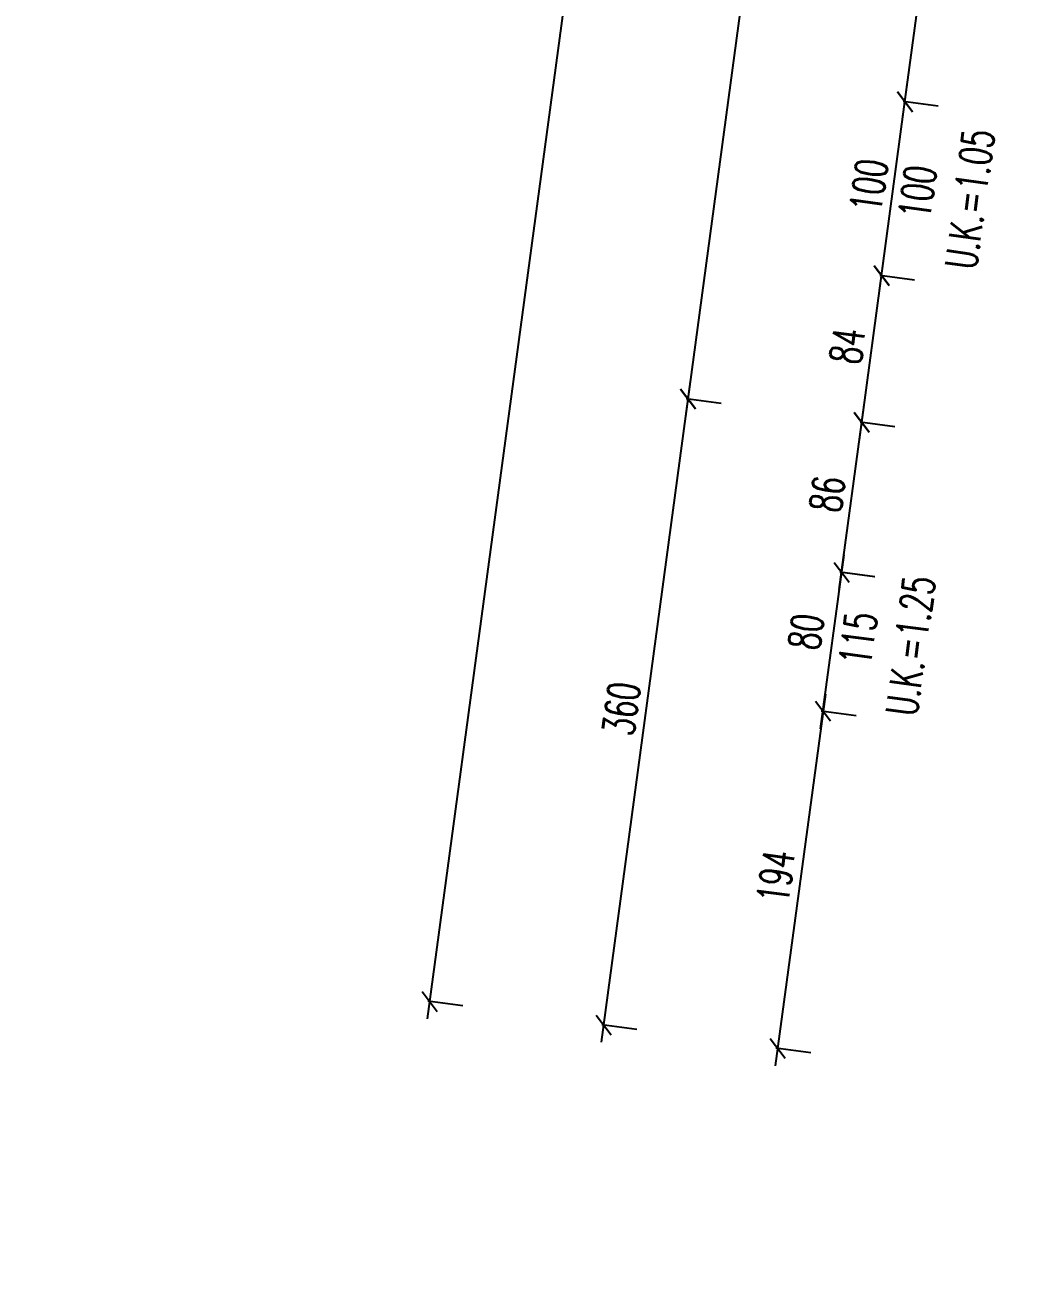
# Model space of a CAD drawing. Header units: metres. Extents: x 22161 to 254982, y -319656 to -11038.
# Drawn here: x 46940 to 47507, y -26113 to -25405 of the extents above; entities that cross this region are included whole.
import ezdxf

# ---------------------------------------------------------------- set-up
doc = ezdxf.new("R2010")
doc.units = ezdxf.units.M
doc.layers.add('H_Dim_100', color=151, linetype='Continuous')
doc.layers.add('j', color=4, linetype='Continuous')
doc.styles.add('ITALIC', font='italic.shx')
doc.styles.add('txt', font='txt.shx', dxfattribs={"width": 0.65})
doc.dimstyles.new('dim-a-100', dxfattribs={"dimtxt": 40, "dimasz": 1, "dimexe": 10, "dimexo": 0, "dimgap": 6, "dimtad": 0, "dimdec": 0, "dimrnd": 5, "dimzin": 0, "dimdsep": 46, "dimtxsty": 'ITALIC', "dimblk1": 'R', "dimblk2": 'R', "dimsah": 1, "dimcen": 0.01, "dimse1": 1, "dimse2": 1, "dimclrd": 1, "dimclrt": 3, "dimadec": 0, "dimazin": 0, "dimtfac": 1, "dimtdec": 0, "dimtix": 1, "dimtmove": 2, "dimatfit": 3, "dimldrblk": 'R', "dimfxl": 1, "dimtolj": 1, "dimtzin": 0, "dimarcsym": 0})
doc.dimstyles.new('ETN-Dim-1-100', dxfattribs={"dimtxt": 18, "dimasz": 10, "dimexe": 1, "dimexo": 1, "dimgap": 5, "dimtad": 1, "dimdec": 0, "dimzin": 9, "dimdsep": 46, "dimtxsty": 'txt', "dimblk": 'OBLIQUE', "dimcen": 2.5, "dimdle": 10, "dimadec": 0, "dimazin": 0, "dimtfac": 1, "dimtdec": 0, "dimtmove": 2, "dimatfit": 3, "dimfxl": 20, "dimfxlon": 1, "dimarcsym": 0})

# ---------------------------------------------------------------- blocks, each defined once
blk = doc.blocks.new('R')
blk.add_line((0, 6), (0, -6))
blk.add_circle((0, 0), 2)
blk = doc.blocks.new('*D9490')
at = {"layer": 'Defpoints', "color": 0}
for p in [(22160.54, -11038.28), (254981.96, -319594.12), (254889.51, -319637.39)]:
    blk.add_point(p, dxfattribs=at)
at = {"layer": 'j', "color": 1, "lineweight": -2}
for p, q in [((254969.25, -319577.26), (254889.51, -319637.39)), ((254970.04, -319576.66), (254970.84, -319576.06)), ((254888.71, -319637.99), (254887.92, -319638.59))]:
    blk.add_line(p, q, dxfattribs=at)
for p, rotation in [((254969.25, -319577.26), 217.0216487905008), ((254889.51, -319637.39), 37.02164879050087)]:
    blk.add_blockref('R', p, dxfattribs=dict(at, rotation=rotation))
at = {"layer": 'j', "color": 3, "insert": (254929.38, -319607.33), "char_height": 40, "attachment_point": 5, "rotation": 217.02165, "style": 'ITALIC'}
blk.add_mtext('\\A1;100', dxfattribs=at)
blk = doc.blocks.new('_Oblique')
at = {"color": 0, "linetype": 'ByBlock', "lineweight": -2}
blk.add_line((-0.5, -0.5), (0.5, 0.5), dxfattribs=at)
blk = doc.blocks.new('*D14656')
at = {"layer": 'Defpoints', "color": 0}
for p in [(47405.29, -25716.46), (47425.11, -25719.13), (47414.43, -25798.42)]:
    blk.add_point(p, dxfattribs=at)
at = {"layer": 'H_Dim_100', "color": 0, "lineweight": -2}
for p, q in [((47393.27, -25805.66), (47406.62, -25706.55)), ((47424.12, -25719), (47404.3, -25716.33)), ((47413.44, -25798.28), (47393.62, -25795.61))]:
    blk.add_line(p, q, dxfattribs=at)
at = {"layer": 'H_Dim_100', "color": 0, "lineweight": -2, "xscale": 10, "yscale": 10, "zscale": 10}
for p, rotation in [((47405.29, -25716.46), 262.3275384518636), ((47394.61, -25795.75), 82.32753845186363)]:
    blk.add_blockref('_Oblique', p, dxfattribs=dict(at, rotation=rotation))
at = {"layer": 'H_Dim_100', "color": 0, "insert": (47414.7, -25754.29), "char_height": 18, "attachment_point": 5, "rotation": 82.32754, "style": 'txt'}
blk.add_mtext('80\\P115\\PU.K.=1.25', dxfattribs=at)
blk = doc.blocks.new('*D14657')
at = {"layer": 'Defpoints', "color": 0}
for p in [(47441.29, -25448.46), (47461.11, -25451.13), (47447.76, -25550.24)]:
    blk.add_point(p, dxfattribs=at)
at = {"layer": 'H_Dim_100', "color": 0, "lineweight": -2}
for p, q in [((47426.61, -25557.48), (47442.63, -25438.55)), ((47460.12, -25451), (47440.3, -25448.33)), ((47446.77, -25550.11), (47426.95, -25547.44))]:
    blk.add_line(p, q, dxfattribs=at)
at = {"layer": 'H_Dim_100', "color": 0, "lineweight": -2, "xscale": 10, "yscale": 10, "zscale": 10}
for p, rotation in [((47441.29, -25448.46), 82.32753845186076), ((47427.94, -25547.57), 262.3275384518607)]:
    blk.add_blockref('_Oblique', p, dxfattribs=dict(at, rotation=rotation))
at = {"layer": 'H_Dim_100', "color": 0, "char_height": 18, "attachment_point": 5, "rotation": 82.32754, "style": 'txt'}
for s, insert in [('100\\PU.K.=1.05', (47463.36, -25501.89)), ('100', (47420.74, -25496.15))]:
    blk.add_mtext(s, dxfattribs=dict(at, insert=insert))
blk = doc.blocks.new('*D14659')
at = {"layer": 'Defpoints', "color": 0}
for p in [(47476.04, -25190.52), (47495.86, -25193.19), (47461.11, -25451.13)]:
    blk.add_point(p, dxfattribs=at)
at = {"layer": 'H_Dim_100', "color": 0, "lineweight": -2}
for p, q in [((47439.96, -25458.37), (47477.38, -25180.6)), ((47494.87, -25193.05), (47475.05, -25190.38)), ((47460.12, -25451), (47440.3, -25448.33))]:
    blk.add_line(p, q, dxfattribs=at)
at = {"layer": 'H_Dim_100', "color": 0, "lineweight": -2, "xscale": 10, "yscale": 10, "zscale": 10}
for p, rotation in [((47476.04, -25190.52), 82.32753845186187), ((47441.29, -25448.46), 262.3275384518619)]:
    blk.add_blockref('_Oblique', p, dxfattribs=dict(at, rotation=rotation))
at = {"layer": 'H_Dim_100', "color": 0, "insert": (47444.79, -25317.62), "char_height": 18, "attachment_point": 5, "rotation": 82.32754, "style": 'txt'}
blk.add_mtext('260', dxfattribs=at)
blk = doc.blocks.new('*D14663')
at = {"layer": 'Defpoints', "color": 0}
for p in [(47478.59, -24573.16), (47317.68, -25617.74), (47337.51, -25620.41)]:
    blk.add_point(p, dxfattribs=at)
at = {"layer": 'H_Dim_100', "color": 0, "lineweight": -2}
for p, q in [((47460.1, -24560.58), (47316.35, -25627.65)), ((47477.6, -24573.03), (47457.78, -24570.36)), ((47336.51, -25620.28), (47316.69, -25617.61))]:
    blk.add_line(p, q, dxfattribs=at)
at = {"layer": 'H_Dim_100', "color": 0, "lineweight": -2, "xscale": 10, "yscale": 10, "zscale": 10}
for p, rotation in [((47458.77, -24570.49), 82.32753845186184), ((47317.68, -25617.74), 262.3275384518618)]:
    blk.add_blockref('_Oblique', p, dxfattribs=dict(at, rotation=rotation))
at = {"layer": 'H_Dim_100', "color": 0, "insert": (47374.35, -25092.25), "char_height": 18, "attachment_point": 5, "rotation": 82.32754, "style": 'txt'}
blk.add_mtext('1057', dxfattribs=at)
blk = doc.blocks.new('*D14664')
at = {"layer": 'Defpoints', "color": 0}
for p in [(47337.51, -25620.41), (47269.65, -25974.31), (47289.47, -25976.98)]:
    blk.add_point(p, dxfattribs=at)
at = {"layer": 'H_Dim_100', "color": 0, "lineweight": -2}
for p, q in [((47319.02, -25607.83), (47268.31, -25984.22)), ((47336.51, -25620.28), (47316.69, -25617.61)), ((47288.48, -25976.85), (47268.66, -25974.18))]:
    blk.add_line(p, q, dxfattribs=at)
at = {"layer": 'H_Dim_100', "color": 0, "lineweight": -2, "xscale": 10, "yscale": 10, "zscale": 10}
for p, rotation in [((47317.68, -25617.74), 82.32753845186186), ((47269.65, -25974.31), 262.3275384518619)]:
    blk.add_blockref('_Oblique', p, dxfattribs=dict(at, rotation=rotation))
at = {"layer": 'H_Dim_100', "color": 0, "insert": (47279.79, -25794.16), "char_height": 18, "attachment_point": 5, "rotation": 82.32754, "style": 'txt'}
blk.add_mtext('360', dxfattribs=at)
blk = doc.blocks.new('*D14676')
at = {"layer": 'Defpoints', "color": 0}
for p in [(47414.43, -25798.42), (47368.75, -25987.67), (47388.57, -25990.34)]:
    blk.add_point(p, dxfattribs=at)
at = {"layer": 'H_Dim_100', "color": 0, "lineweight": -2}
for p, q in [((47395.94, -25785.84), (47367.42, -25997.58)), ((47413.44, -25798.28), (47393.62, -25795.61)), ((47387.58, -25990.2), (47367.76, -25987.53))]:
    blk.add_line(p, q, dxfattribs=at)
at = {"layer": 'H_Dim_100', "color": 0, "lineweight": -2, "xscale": 10, "yscale": 10, "zscale": 10}
for p, rotation in [((47394.61, -25795.75), 82.32753845186194), ((47368.75, -25987.67), 262.327538451862)]:
    blk.add_blockref('_Oblique', p, dxfattribs=dict(at, rotation=rotation))
at = {"layer": 'H_Dim_100', "color": 0, "insert": (47367.81, -25889.84), "char_height": 18, "attachment_point": 5, "rotation": 82.32754, "style": 'txt'}
blk.add_mtext('194', dxfattribs=at)
blk = doc.blocks.new('*D14677')
at = {"layer": 'Defpoints', "color": 0}
for p in [(47416.69, -25631.08), (47436.51, -25633.75), (47425.01, -25719.12)]:
    blk.add_point(p, dxfattribs=at)
at = {"layer": 'H_Dim_100', "color": 0, "lineweight": -2}
for p, q in [((47403.86, -25726.36), (47418.03, -25621.17)), ((47435.52, -25633.62), (47415.7, -25630.95)), ((47424.02, -25718.99), (47404.2, -25716.31))]:
    blk.add_line(p, q, dxfattribs=at)
at = {"layer": 'H_Dim_100', "color": 0, "lineweight": -2, "xscale": 10, "yscale": 10, "zscale": 10}
for p, rotation in [((47416.69, -25631.08), 82.32753845186099), ((47405.19, -25716.45), 262.327538451861)]:
    blk.add_blockref('_Oblique', p, dxfattribs=dict(at, rotation=rotation))
at = {"layer": 'H_Dim_100', "color": 0, "insert": (47397.07, -25671.9), "char_height": 18, "attachment_point": 5, "rotation": 82.32754, "style": 'txt'}
blk.add_mtext('86', dxfattribs=at)
blk = doc.blocks.new('*D14678')
at = {"layer": 'Defpoints', "color": 0}
for p in [(47427.94, -25547.57), (47447.76, -25550.24), (47436.51, -25633.75)]:
    blk.add_point(p, dxfattribs=at)
at = {"layer": 'H_Dim_100', "color": 0, "lineweight": -2}
for p, q in [((47415.36, -25640.99), (47429.28, -25537.66)), ((47446.77, -25550.11), (47426.95, -25547.44)), ((47435.52, -25633.62), (47415.7, -25630.95))]:
    blk.add_line(p, q, dxfattribs=at)
at = {"layer": 'H_Dim_100', "color": 0, "lineweight": -2, "xscale": 10, "yscale": 10, "zscale": 10}
for p, rotation in [((47427.94, -25547.57), 82.32753845186268), ((47416.69, -25631.08), 262.3275384518627)]:
    blk.add_blockref('_Oblique', p, dxfattribs=dict(at, rotation=rotation))
at = {"layer": 'H_Dim_100', "color": 0, "insert": (47408.44, -25587.46), "char_height": 18, "attachment_point": 5, "rotation": 82.32754, "style": 'txt'}
blk.add_mtext('84', dxfattribs=at)
blk = doc.blocks.new('*D14679')
at = {"layer": 'Defpoints', "color": 0}
for p in [(47379.48, -24559.81), (47170.54, -25960.96), (47190.37, -25963.63)]:
    blk.add_point(p, dxfattribs=at)
at = {"layer": 'H_Dim_100', "color": 0, "lineweight": -2}
for p, q in [((47361, -24547.23), (47169.21, -25970.87)), ((47378.49, -24559.68), (47358.67, -24557.01)), ((47189.37, -25963.5), (47169.55, -25960.83))]:
    blk.add_line(p, q, dxfattribs=at)
at = {"layer": 'H_Dim_100', "color": 0, "lineweight": -2, "xscale": 10, "yscale": 10, "zscale": 10}
for p, rotation in [((47359.66, -24557.14), 82.32753845186195), ((47170.54, -25960.96), 262.327538451862)]:
    blk.add_blockref('_Oblique', p, dxfattribs=dict(at, rotation=rotation))
at = {"layer": 'H_Dim_100', "color": 0, "insert": (47251.23, -25257.18), "char_height": 18, "attachment_point": 5, "rotation": 82.32754, "style": 'txt'}
blk.add_mtext('1417', dxfattribs=at)

msp = doc.modelspace()

# ---------------------------------------------------------------- dimensions: what is measured, and where the dimension line sits
at = {"layer": 'H_Dim_100'}
for base, p1, p2, angle, picture, middle in [((47170.54, -25960.96, 67890.2), (47379.48, -24559.81, 67890.2), (47190.37, -25963.63, 67890.2), 262.32754, '*D14679', (47251.23, -25257.18, 67890.2)), ((47317.68, -25617.74, 67890.2), (47478.59, -24573.16, 67890.2), (47337.51, -25620.41, 67890.2), 262.32754, '*D14663', (47374.35, -25092.25, 67890.2)), ((47476.04, -25190.52, 67890.2), (47461.11, -25451.13, 67890.2), (47495.86, -25193.19, 67890.2), 82.32754, '*D14659', (47444.79, -25317.62, 67890.2)), ((47427.94, -25547.57, 67890.2), (47436.51, -25633.75, 67890.2), (47447.76, -25550.24, 67890.2), 82.32754, '*D14678', (47408.44, -25587.46, 67890.2)), ((47269.65, -25974.31, 67890.2), (47337.51, -25620.41, 67890.2), (47289.47, -25976.98, 67890.2), 262.32754, '*D14664', (47279.79, -25794.16, 67890.2)), ((47416.69, -25631.08, 67890.2), (47425.01, -25719.12, 67890.2), (47436.51, -25633.75, 67890.2), 82.32754, '*D14677', (47397.07, -25671.9, 67890.2)), ((47368.75, -25987.67, 67890.2), (47414.43, -25798.42, 67890.2), (47388.57, -25990.34, 67890.2), 82.32754, '*D14676', (47367.81, -25889.84, 67890.2))]:
    dim = msp.add_linear_dim(base=base, p1=p1, p2=p2, angle=angle, dimstyle='ETN-Dim-1-100', dxfattribs=at)
    dim.commit()
    dim.dimension.update_dxf_attribs({"geometry": picture, "text_midpoint": middle})
dim = msp.add_linear_dim(base=(47441.29, -25448.46, 67890.2), p1=(47447.76, -25550.24, 67890.2), p2=(47461.11, -25451.13, 67890.2), angle=82.32754, text='<>\\X100\\PU.K.=1.05', dimstyle='ETN-Dim-1-100', dxfattribs=at)
dim.commit()
dim.dimension.update_dxf_attribs({"geometry": '*D14657', "text_midpoint": (47420.74, -25496.15, 67890.2)})
dim = msp.add_linear_dim(base=(47405.29, -25716.46, 67890.2), p1=(47414.43, -25798.42, 67890.2), p2=(47425.11, -25719.13, 67890.2), angle=82.32754, text='<>\\X115\\PU.K.=1.25', dimstyle='ETN-Dim-1-100', dxfattribs=at)
dim.commit()
dim.dimension.update_dxf_attribs({"geometry": '*D14656', "text_midpoint": (47414.7, -25754.29, 67890.2), "dimtype": 160})
at = {"layer": 'j', "color": 2}
dim = msp.add_linear_dim(base=(254889.51, -319637.39, 75000), p1=(254981.96, -319594.12, 75000), p2=(22160.54, -11038.28, 75000), angle=37.02165, dimstyle='dim-a-100', override={"dimfxl": 10, "dimfxlon": 1, "dimarcsym": 1}, dxfattribs=at)
dim.commit()
dim.dimension.update_dxf_attribs({"geometry": '*D9490', "text_midpoint": (254929.38, -319607.33, 75000)})

doc.saveas('drawing.dxf')
